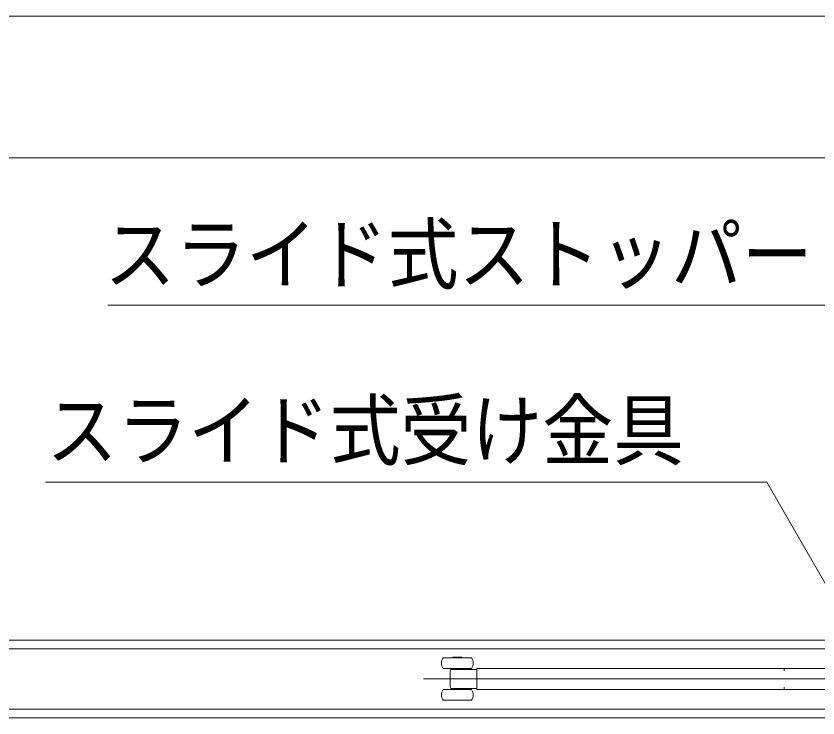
# Model space of a CAD drawing. Units: millimetres, scale not verified. Extents: x -6062 to 6062, y -3045 to 3045.
# Drawn here: x -3846.1 to -3393.7, y 1153.8 to 1550 of the extents above; entities that cross this region are included whole.
import ezdxf
from ezdxf.enums import TextEntityAlignment as Align

# ---------------------------------------------------------------- set-up
doc = ezdxf.new("R2010")
doc.units = ezdxf.units.MM
doc.header["$LTSCALE"] = 20
for name, color, linetype, lineweight in [('0-1_3一般', 7, 'Continuous', 9), ('0-2_2寸法-1', 7, 'Continuous', 9), ('0-4_2寸法-3', 7, 'Continuous', 9)]:
    doc.layers.add(name, color=color, linetype=linetype, lineweight=lineweight)
doc.styles.add('ＭＳ ゴシック', font='')
doc.styles.get('ＭＳ ゴシック').set_extended_font_data('MS Gothic')

# ---------------------------------------------------------------- blocks, each defined once
blk = doc.blocks.new('グループ-14')
at = {"layer": '0-1_3一般'}
for p, q in [((-52002, 23856.9), (-28638, 23856.9)), ((-36242, 23764.9), (-36242, 23756.9)), ((-36142, 23764.9), (-36242, 23764.9)), ((-36142, 23756.9), (-36142, 23764.9)), ((-36267, 23636.9), (-36267, 23622.9)), ((-36246.1, 23622.9), (-36192, 23622.9)), ((-36192, 23622.9), (-35972, 23622.9)), ((-36117, 23622.9), (-36117, 23636.9)), ((-35972, 23620.2), (-35972, 23636.9)), ((-35972, 23636.9), (-35952, 23636.9)), ((-35972, 23620.2), (-35972, 23602.9)), ((-32506, 23636.9), (-35952, 23636.9)), ((-32506, 23609.9), (-32506, 23636.9)), ((-32506, 23633.9), (-32486, 23633.9)), ((-32486, 23633.9), (-29806, 23633.9)), ((-36272, 23605.5), (-36272, 23605.3)), ((-36272, 23428.4), (-36272, 23605.3)), ((-35972, 23430.9), (-35972, 23602.9)), ((-28454, 23516.9), (-36574, 23516.9)), ((-36352, 23396.9), (-36032, 23396.9)), ((-36272, 23424.9), (-36272, 23425)), ((-36267, 23410.9), (-36267, 23396.9)), ((-36260.8, 23410.9), (-36267, 23410.9)), ((-36246.1, 23410.9), (-36260.8, 23410.9)), ((-36192, 23410.9), (-36246.1, 23410.9)), ((-35972, 23410.9), (-36192, 23410.9)), ((-36117, 23396.9), (-36117, 23410.9)), ((-35972, 23430.9), (-35972, 23413.6)), ((-35972, 23396.9), (-35972, 23413.6)), ((-35952, 23396.9), (-35972, 23396.9)), ((-35952, 23396.9), (-32506, 23396.9)), ((-32506, 23396.9), (-32506, 23423.9)), ((-36352, 23276.9), (-36032, 23276.9)), ((-28638, 23176.9), (-52002, 23176.9)), ((-75990, 23076.9), (19030, 23076.9)), ((-75990, 23076.9), (19030, 23076.9))]:
    blk.add_line(p, q, dxfattribs=at)
for points in [[(-75990, 23076.9), (-75990, 23956.9), (19030, 23956.9), (19030, 23076.9)], [(-36032, 23756.9), (-36077.2, 23756.9), (-36352, 23756.9)], [(-36032, 23636.9), (-36077.2, 23636.9), (-36352, 23636.9)], [(-36267, 23622.9), (-36260.8, 23622.9), (-36246.1, 23622.9)], [(-36272, 23608.9), (-36272, 23609), (-36272, 23609), (-36272, 23609.1), (-36272, 23609.1), (-36272, 23609.2), (-36272, 23609.2), (-36272, 23609.2), (-36272, 23609.2), (-36272, 23609.2), (-36272, 23609.2), (-36272, 23609.2), (-36272, 23609.1), (-36272, 23609.1), (-36272, 23609), (-36272, 23608.9), (-36272, 23608.9), (-36272, 23608.8), (-36272, 23608.7), (-36272, 23608.5), (-36272, 23608.4), (-36272, 23608.3), (-36272, 23608.1), (-36272, 23608), (-36272, 23607.8), (-36272, 23607.7), (-36272, 23607.5), (-36272, 23607.4), (-36272, 23607.2), (-36272, 23607.1), (-36272, 23606.9), (-36272, 23606.7), (-36272, 23606.6), (-36272, 23606.4), (-36272, 23606.3), (-36272, 23606.1), (-36272, 23606), (-36272, 23605.8), (-36272, 23605.7), (-36272, 23605.5)], [(-36272, 23428.4), (-36272, 23428.3), (-36272, 23428.1), (-36272, 23428), (-36272, 23427.8), (-36272, 23427.7), (-36272, 23427.5), (-36272, 23427.4), (-36272, 23427.2), (-36272, 23427.1), (-36272, 23426.9), (-36272, 23426.8), (-36272, 23426.6), (-36272, 23426.4), (-36272, 23426.3), (-36272, 23426.1), (-36272, 23426), (-36272, 23425.8), (-36272, 23425.7), (-36272, 23425.5), (-36272, 23425.4), (-36272, 23425.3), (-36272, 23425.2), (-36272, 23425.1), (-36272, 23425), (-36272, 23424.9), (-36272, 23424.8), (-36272, 23424.8), (-36272, 23424.7), (-36272, 23424.7), (-36272, 23424.7), (-36272, 23424.6), (-36272, 23424.6), (-36272, 23424.6), (-36272, 23424.7), (-36272, 23424.7), (-36272, 23424.7), (-36272, 23424.8), (-36272, 23424.8), (-36272, 23424.9)], [(-29786, 23423.9), (-29786, 23399.9), (-29806, 23399.9), (-32486, 23399.9), (-32506, 23399.9)]]:
    blk.add_lwpolyline(points, dxfattribs=at)
for centre, radius, start, end in [((-36272, 23696.9), 100, 143.1301, 216.8699), ((-36112, 23696.9), 100, 323.1301, 36.8699), ((-36252, 23609.6), 20, 137.45665, 180.25028), ((-36272, 23336.9), 100, 143.1301, 216.8699), ((-36252, 23424.2), 20, 179.75095, 224.06049), ((-36112, 23336.9), 100, 323.1301, 36.8699)]:
    blk.add_arc(centre, radius, start, end, dxfattribs=at)
blk = doc.blocks.new('グループ-15')
at = {"layer": '0-1_3一般'}
blk.add_blockref('グループ-14', (0, 0), dxfattribs=at)

msp = doc.modelspace()

# ---------------------------------------------------------------- linework, layer by layer
at = {"layer": '0-2_2寸法-1'}
for p, q in [((-5581.79, 1550), (-841.21, 1550)), ((-4374.79, 1470), (-853.21, 1470))]:
    msp.add_line(p, q, dxfattribs=at)
at = {"layer": '0-4_2寸法-3'}
for points in [[(-3253.2, 1175.76), (-3375.07, 1386.84), (-3794.3, 1386.84)], [(-3358.5, 1175.84), (-3422.59, 1286.84), (-3829.47, 1286.84)]]:
    msp.add_lwpolyline(points, dxfattribs=at)

# ---------------------------------------------------------------- block references
at = {"layer": '0-1_3一般', "xscale": 0.05, "yscale": 0.05}
msp.add_blockref('グループ-15', (-1787.5, 0), dxfattribs=at)

# ---------------------------------------------------------------- texts
at = {"layer": '0-4_2寸法-3', "style": 'ＭＳ ゴシック', "width": 0.9}
for s, p in [('スライド式ストッパー', (-3796.23, 1389.61)), ('スライド式受け金具', (-3828.89, 1290.19))]:
    msp.add_text(s, height=32.55, dxfattribs=at).set_placement(p, align=Align.BOTTOM_LEFT)

doc.saveas('drawing.dxf')
